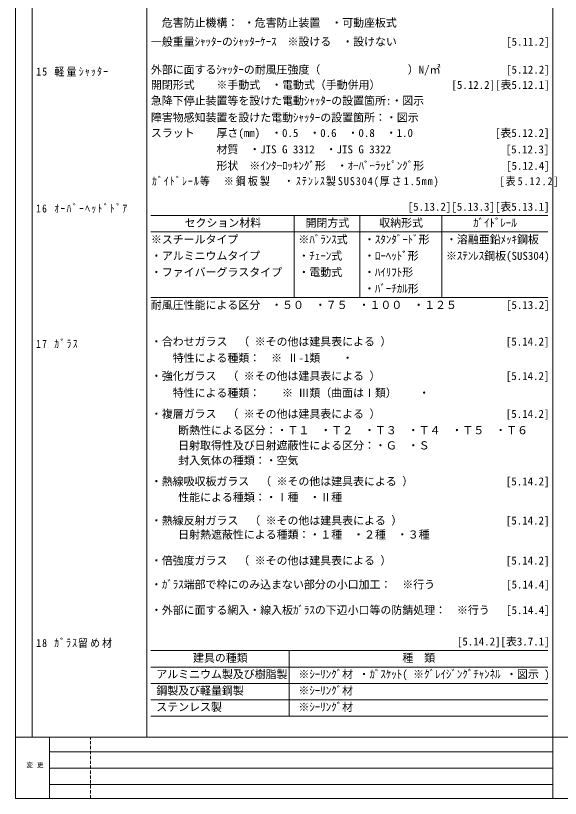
# Model space of a CAD drawing. Units: millimetres on the paper. Extents: x -396 to 397, y -283 to 596.
# Drawn here: x -395.5 to -196.2, y -283.5 to 3.2 of the extents above; entities that cross this region are included whole.
import ezdxf
from ezdxf.enums import TextEntityAlignment as Align

# ---------------------------------------------------------------- set-up
doc = ezdxf.new("R2010")
doc.units = ezdxf.units.MM
doc.linetypes.add('DASHED1', pattern=[1.8, 1.2, -0.6])
for name, color, linetype, lineweight in [('0-0', 4, 'Continuous', 9), ('0-1_文字', 7, 'Continuous', 9), ('E-0', 5, 'Continuous', 9)]:
    doc.layers.add(name, color=color, linetype=linetype, lineweight=lineweight)
doc.styles.add('ＭＳ ゴシック', font='')
doc.styles.get('ＭＳ ゴシック').set_extended_font_data('MS Gothic')

msp = doc.modelspace()

# ---------------------------------------------------------------- linework, layer by layer
at = {"layer": '0-0'}
for p, q in [((-389.544, -261.048), (-389.544, 286.452)), ((-347.544, -261.048), (-347.544, 286.452)), ((-346.044, -70.018), (-200.781, -70.018)), ((-293.544, -70.018), (-293.544, -100.018)), ((-269.544, -70.018), (-269.544, -100.018)), ((-239.544, -70.018), (-239.544, -100.018)), ((-346.044, -76.018), (-200.781, -76.018)), ((-346.044, -100.018), (-200.781, -100.018)), ((-346.044, -229.357), (-200.781, -229.357)), ((-295.424, -229.357), (-295.424, -253.357)), ((-346.044, -235.357), (-200.781, -235.357)), ((-346.044, -241.357), (-200.781, -241.357)), ((-346.044, -247.357), (-200.781, -247.357)), ((-346.044, -253.357), (-200.781, -253.357))]:
    msp.add_line(p, q, dxfattribs=at)
at = {"layer": 'E-0', "color": 7}
for p, q in [((-395.544, -283.464), (-395.544, 286.452)), ((-198.965, 286.452), (-198.965, -261.048)), ((-395.544, -261.048), (396.456, -261.048)), ((-395.544, -261.048), (396.456, -261.048)), ((-395.544, -261.048), (396.456, -261.048)), ((-383.144, -283.464), (-383.144, -261.048)), ((-198.965, -283.464), (-198.965, -261.048)), ((-383.144, -266.376), (-203.794, -266.376)), ((-203.794, -266.376), (-198.965, -266.376)), ((-383.144, -272.376), (-203.794, -272.376)), ((-203.794, -272.376), (-198.965, -272.376)), ((-383.144, -278.376), (-203.794, -278.376)), ((-203.794, -278.376), (-198.965, -278.376)), ((396.456, -283.464), (-395.544, -283.464)), ((396.456, -283.464), (-395.544, -283.464)), ((396.456, -283.464), (-395.544, -283.464))]:
    msp.add_line(p, q, dxfattribs=at)
at = {"layer": 'E-0', "color": 7, "linetype": 'DASHED1'}
msp.add_line((-368.144, -283.464), (-368.144, -261.048), dxfattribs=at)

# ---------------------------------------------------------------- texts
at = {"layer": '0-0', "color": 7, "insert": (-345.676, -59.649), "char_height": 2.933, "attachment_point": 7, "style": 'ＭＳ ゴシック'}
msp.add_mtext('\\T1.22;\\W0.9;ｶﾞｲﾄﾞﾚｰﾙ等\u3000※鋼板製\u3000・ｽﾃﾝﾚｽ製SUS304(厚さ1.5mm)\u3000\u3000\u3000\u3000\\~\\~[表5.12.2]', dxfattribs=at)
at = {"layer": '0-1_文字', "style": 'ＭＳ ゴシック'}
for s, p in [('\u3000危害防止機構： ・危害防止装置\u3000・可動座板式 ', (-346.044, -1.732)), ('一般重量ｼｬｯﾀｰのｼｬｯﾀｰｹｰｽ\u3000※設ける\u3000・設けない\u3000\u3000\u3000\u3000\u3000\u3000\u3000\u3000\u3000\u3000[5.11.2]', (-346.044, -8.663)), ('外部に面するｼｬｯﾀｰの耐風圧強度（\u3000\u3000\u3000\u3000\u3000\u3000\u3000\u3000）N/㎡\u3000\u3000\u3000\u3000 \u3000 [5.12.2]', (-346.044, -18.901)), ('開閉形式\u3000\u3000※手動式\u3000・電動式（手動併用） \u3000\u3000\u3000\u3000\u3000\u3000[5.12.2][表5.12.1]', (-346.044, -24.488)), ('急降下停止装置等を設けた電動ｼｬｯﾀｰの設置箇所:・図示', (-346.044, -30.287)), ('障害物感知装置を設けた電動ｼｬｯﾀｰの設置箇所：・図示', (-346.044, -36.447)), ('スラット\u3000\u3000厚さ(mm)\u3000・0.5\u3000・0.6\u3000・0.8\u3000・1.0\u3000\u3000\u3000\u3000\u3000\u3000\u3000 [表5.12.2]', (-346.044, -42.107)), ('\u3000\u3000\u3000\u3000\u3000\u3000材質\u3000・JIS G 3312\u3000・JIS G 3322 \u3000\u3000\u3000\u3000\u3000      \u3000\u3000[5.12.3]', (-346.044, -48.107)), ('\u3000\u3000\u3000\u3000\u3000\u3000形状\u3000※ｲﾝﾀｰﾛｯｷﾝｸﾞ形\u3000・ｵｰﾊﾞｰﾗｯﾋﾟﾝｸﾞ形\u3000\u3000\u3000\u3000\u3000\u3000\u3000 [5.12.4]', (-346.044, -54.107)), ('\u3000\u3000\u3000\u3000\u3000\u3000\u3000\u3000\u3000\u3000\u3000\u3000\u3000\u3000\u3000\u3000\u3000\u3000\u3000\u3000\u3000\u3000\u3000 [5.13.2][5.13.3][表5.13.1]', (-346.044, -69.108)), ('セクション材料', (-333.694, -75.018)), ('開閉方式', (-289.444, -75.018)), ('収納形式', (-262.444, -75.018)), ('ｶﾞｲﾄﾞﾚｰﾙ', (-228.112, -75.018)), ('※スチールタイプ', (-346.044, -81.108)), ('※ﾊﾞﾗﾝｽ式', (-292.044, -81.108)), ('・ｽﾀﾝﾀﾞｰﾄﾞ形', (-268.044, -81.108)), ('・溶融亜鉛ﾒｯｷ鋼板', (-238.044, -81.108)), ('・アルミニウムタイプ', (-346.044, -87.108)), ('・ﾁｪｰﾝ式', (-292.044, -87.108)), ('・ﾛｰﾍｯﾄﾞ形', (-268.044, -87.108)), ('※ｽﾃﾝﾚｽ鋼板(SUS304)', (-238.044, -87.108)), ('・ファイバーグラスタイプ', (-346.044, -93.108)), ('・電動式', (-292.044, -93.108)), ('・ﾊｲﾘﾌﾄ形', (-268.044, -93.108)), ('・ﾊﾞｰﾁｶﾙ形', (-268.044, -99.108)), ('耐風圧性能による区分\u3000・５０\u3000・７５\u3000・１００\u3000・１２５         [5.13.2]', (-346.044, -105.108)), ('・合わせガラス\u3000（ ※その他は建具表による ）\u3000                   [5.14.2]', (-346.044, -118.517)), ('\u3000\u3000特性による種類：\u3000※ Ⅱ-1類\u3000\u3000・\u3000', (-346.044, -124.517)), ('・強化ガラス\u3000（ ※その他は建具表による ）\u3000                     [5.14.2]', (-346.044, -131.122)), ('\u3000\u3000特性による種類：\u3000\u3000※ Ⅲ類（曲面はⅠ類）\u3000\u3000・\u3000', (-346.044, -137.306)), ('・複層ガラス\u3000（ ※その他は建具表による ）\u3000                     [5.14.2]', (-346.044, -144.996)), ('\u3000断熱性による区分：・Ｔ１\u3000・Ｔ２\u3000・Ｔ３\u3000・Ｔ４\u3000・Ｔ５\u3000・Ｔ６', (-340.044, -150.996)), ('\u3000日射取得性及び日射遮蔽性による区分：・Ｇ\u3000・Ｓ', (-340.044, -156.56)), ('\u3000封入気体の種類：・空気', (-340.044, -162.057)), ('・熱線吸収板ガラス\u3000（ ※その他は建具表による ）\u3000               [5.14.2]', (-346.044, -169.71)), ('\u3000性能による種類：・Ⅰ種\u3000・Ⅱ種', (-340.044, -175.536)), ('・熱線反射ガラス\u3000（ ※その他は建具表による ）\u3000                 [5.14.2]', (-346.044, -184.069)), ('\u3000日射熱遮蔽性による種類：・１種\u3000・２種\u3000・３種', (-340.044, -189.207)), ('・倍強度ガラス\u3000（ ※その他は建具表による ）               \u3000 \u3000 [5.14.2]', (-346.044, -198.729)), ('・ｶﾞﾗｽ端部で枠にのみ込まない部分の小口加工：\u3000※行う\u3000\u3000\u3000\u3000\u3000\u3000 [5.14.4]', (-346.044, -207.485)), ('・外部に面する網入・線入板ｶﾞﾗｽの下辺小口等の防錆処理：\u3000※行う\u3000 [5.14.4]', (-346.044, -216.866)), ('\u3000\u3000\u3000\u3000\u3000\u3000\u3000\u3000\u3000\u3000\u3000\u3000\u3000\u3000\u3000\u3000\u3000\u3000\u3000\u3000\u3000\u3000 \u3000\u3000 \u3000\u3000\u3000[5.14.2][表3.7.1]', (-346.044, -228.357)), ('建具の種類', (-330.634, -234.357)), ('種\u3000類', (-254.003, -234.357)), (' アルミニウム製及び樹脂製', (-346.044, -240.353)), ('※ｼｰﾘﾝｸﾞ材 ・ｶﾞｽｹｯﾄ( ※ｸﾞﾚｲｼﾞﾝｸﾞﾁｬﾝﾈﾙ ・図示 )', (-292.044, -240.353)), (' 鋼製及び軽量鋼製', (-346.044, -246.353)), ('※ｼｰﾘﾝｸﾞ材', (-292.044, -246.353)), (' ステンレス製', (-346.044, -252.353)), ('※ｼｰﾘﾝｸﾞ材', (-292.044, -252.353))]:
    msp.add_text(s, height=2.933, dxfattribs=at).set_placement(p, align=Align.BOTTOM_LEFT)
at = {"layer": '0-1_文字', "char_height": 2.933, "attachment_point": 7, "style": 'ＭＳ ゴシック'}
for s, insert in [('\\T1.24;\\W0.9;15\\~軽量ｼｬｯﾀｰ', (-388.044, -19.078)), ('\\T1.3;\\W0.85;16\\~ｵｰﾊﾞｰﾍｯﾄﾞﾄﾞｱ', (-388.044, -69.108)), ('\\T1.3;\\W0.85;17\\~ｶﾞﾗｽ', (-388.044, -118.634)), ('\\T1.22;\\W0.9;18\\~ｶﾞﾗｽ留め材', (-388.044, -228.353))]:
    msp.add_mtext(s, dxfattribs=dict(at, insert=insert))
at = {"layer": 'E-0', "color": 7, "style": 'ＭＳ ゴシック', "width": 0.95}
msp.add_text('変 更', height=1.833, dxfattribs=at).set_placement((-391.644, -272.698), align=Align.BOTTOM_LEFT)

doc.saveas('drawing.dxf')
